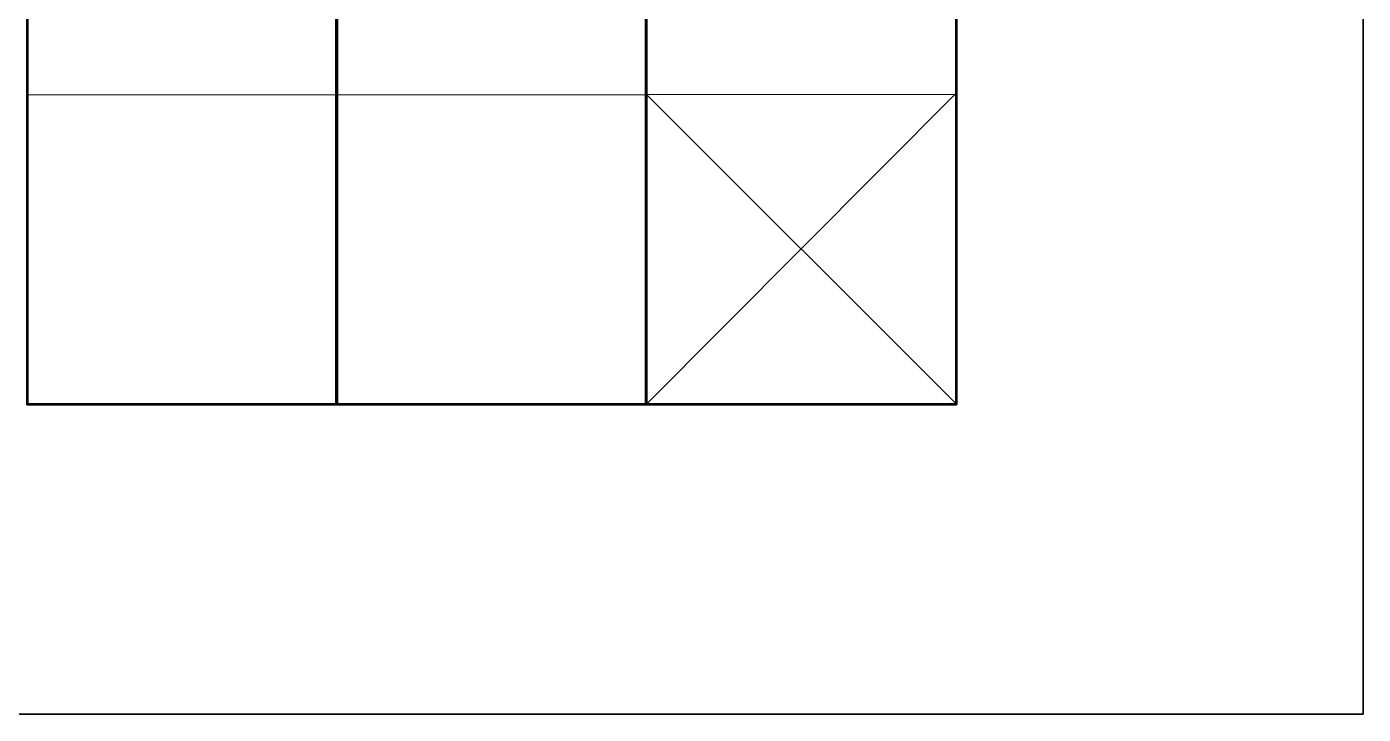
# Model space of a CAD drawing. Header units: inches. Extents: x 1 to 361, y -269 to -21.
# Drawn here: x 292 to 361, y -269 to -233.5 of the extents above; entities that cross this region are included whole.
import ezdxf

# ---------------------------------------------------------------- set-up
doc = ezdxf.new("R2010")
doc.units = ezdxf.units.IN
doc.header["$MEASUREMENT"] = 0
doc.layers.add('Layer 1', color=7, linetype='Continuous')

msp = doc.modelspace()

# ---------------------------------------------------------------- linework, layer by layer
at = {"layer": 'Layer 1', "color": 7, "lineweight": 35}
msp.add_lwpolyline([(360.999, -269.013), (1, -269.013), (1, -20.986), (360.999, -20.986), (360.999, -269.013)], dxfattribs=at)
at = {"layer": 'Layer 1', "color": 7, "lineweight": 53}
for points in [[(308, -197), (292.037, -197), (292.037, -252.999), (308, -252.999), (308, -197)], [(324, -197), (308.029, -197), (308.029, -252.999), (324, -252.999), (324, -197)], [(340.001, -197), (323.963, -197), (323.963, -252.999), (340.001, -252.999), (340.001, -197)]]:
    msp.add_lwpolyline(points, dxfattribs=at)
at = {"layer": 'Layer 1', "color": 7, "lineweight": 18}
for points in [[(308, -253.021), (292, -253.021), (292, -237.022), (308, -237.022), (308, -253.021)], [(324, -253.021), (308, -253.021), (308, -237.022), (324, -237.022), (324, -253.021)], [(340, -236.911), (324, -252.999)], [(324, -236.999), (340.001, -252.999)], [(340.001, -252.999), (324, -252.999), (324, -236.999), (340.001, -236.999), (340.001, -252.999)]]:
    msp.add_lwpolyline(points, dxfattribs=at)

doc.saveas('drawing.dxf')
